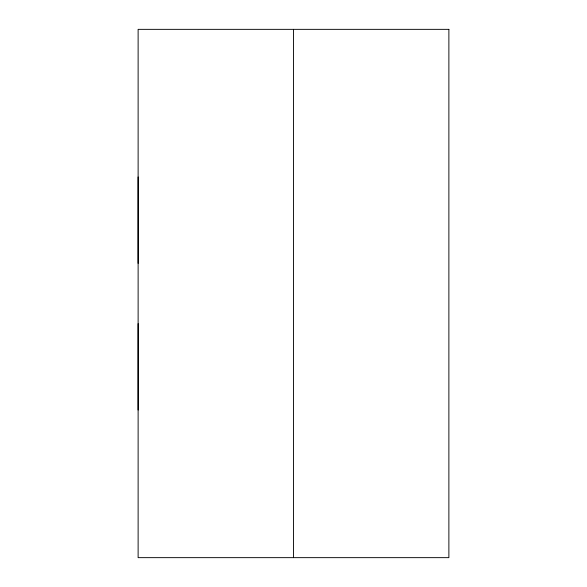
<?xml version="1.0" encoding="UTF-8"?>
<svg xmlns="http://www.w3.org/2000/svg" width="587" height="587" viewBox="0 0 587 587"><rect width="100%" height="100%" fill="white"/><g stroke="black" fill="none" stroke-linecap="round" stroke-linejoin="round"><path stroke-width="0.88" d="M138.121 410.034L138.121 323.664M138.121 263.336L138.121 176.966M293.5 29.35L293.5 557.65M448.879 29.35L138.121 29.35L138.121 557.65L448.879 557.65L448.879 29.35"/></g></svg>
